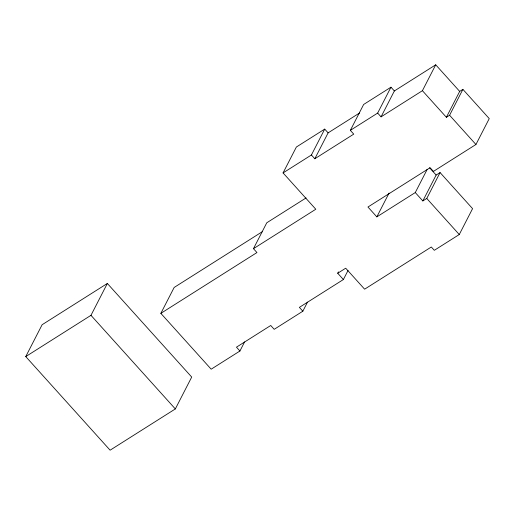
<?xml version="1.0" encoding="UTF-8"?>
<svg xmlns="http://www.w3.org/2000/svg" width="515" height="515" viewBox="0 0 515 515"><rect width="100%" height="100%" fill="white"/><g stroke="black" fill="none" stroke-linecap="round" stroke-linejoin="round"><path stroke-width="0.77" d="M25.75 356.586L42.127 324.72L107.352 283.462L191.709 377.07L175.332 408.936L110.101 450.194L25.75 356.586L90.975 315.328L107.352 283.462M244.599 341.915L239.926 351.011L211.176 369.197L160.847 313.352L174.154 287.46L262.141 231.802M160.847 313.352L256.953 252.556L253.464 248.681L315.798 209.245L283.063 172.918L296.37 147.026L324.72 129.098L328.119 132.87L314.813 158.762L311.414 154.989L324.72 129.098M253.464 248.681L266.77 222.789L306.071 197.927M314.813 158.762L353.747 134.132L350.348 130.359L363.654 104.468L390.969 87.19L394.368 90.962L381.061 116.854L377.656 113.081L390.969 87.19M239.926 351.011L236.462 347.168L270.736 325.486L274.199 329.33L302.839 311.215L307.513 302.118M422.416 90.698L435.722 64.806L459.683 91.393L446.376 117.285L422.416 90.698L381.061 116.854M302.839 311.215L299.376 307.371L343.383 279.536L337.718 273.253L338.439 271.856M343.383 279.536L348.056 270.439M459.683 91.393L462.895 89.359L489.25 118.605L475.944 144.496L433.418 171.398L430.096 167.71L367.955 207.017L376.838 216.873L389.07 193.08M446.376 117.285L449.589 115.251L462.895 89.359M376.838 216.873L415.277 192.559L427.147 169.467M415.277 192.559L422.834 200.94L436.141 175.049L440.074 172.564L472.577 208.639L459.271 234.531L434.306 250.322L431.319 247L364.62 289.192L345.7 268.206L337.718 273.253M422.834 200.94L426.768 198.455L440.074 172.564M328.119 132.87L359.67 112.914M394.368 90.962L435.722 64.806M283.063 172.918L311.414 154.989M350.348 130.359L377.656 113.081M449.589 115.251L475.944 144.496M429.594 167.787L436.141 175.049M426.768 198.455L459.271 234.531M90.975 315.328L175.332 408.936"/></g></svg>
